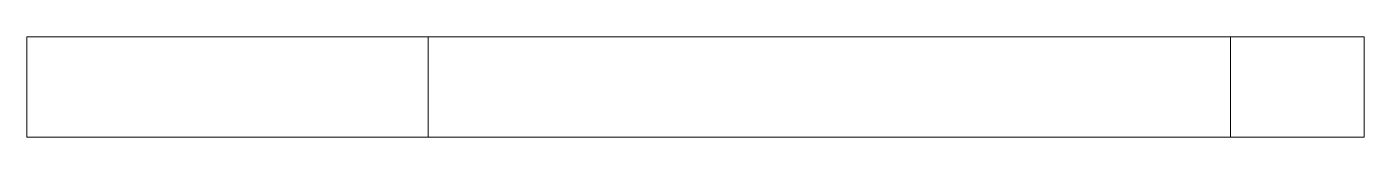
# Model space of a CAD drawing. Header units: millimetres. Extents: x 0 to 40, y -3 to 0.
import ezdxf

# ---------------------------------------------------------------- set-up
doc = ezdxf.new("R2010")
doc.units = ezdxf.units.MM

msp = doc.modelspace()

# ---------------------------------------------------------------- linework, layer by layer
at = {"color": 7, "linetype": 'Continuous', "lineweight": 15}
for p, q in [((0, 0), (0, -3)), ((0, 0), (40, 0)), ((12, -3), (12, 0)), ((36, -3), (36, 0)), ((40, -3), (40, 0)), ((0, -3), (40, -3))]:
    msp.add_line(p, q, dxfattribs=at)

doc.saveas('drawing.dxf')
